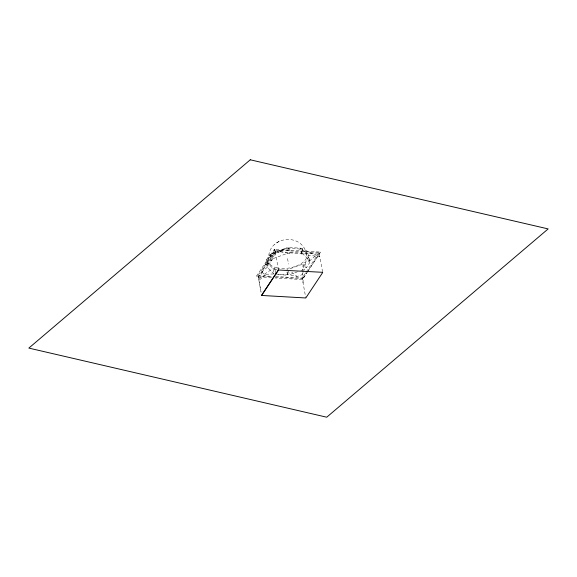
<?xml version="1.0" encoding="UTF-8"?>
<svg xmlns="http://www.w3.org/2000/svg" width="577" height="577" viewBox="0 0 577 577"><rect width="100%" height="100%" fill="white"/><g stroke="black" fill="none" stroke-linecap="round" stroke-linejoin="round"><path stroke-width="0.43" stroke-dasharray="2.88 2.16" d="M303.076 282.896L303.098 273.938M275.792 274.046L289.272 274.811L297.126 276.52L302.29 274.623L302.435 272.849M302.507 271.955L303.134 263.963L304.238 262.297L305.348 262.362L308.753 257.234L307.642 257.169L308.616 262.564L309.719 262.629L308.753 257.234M288.868 247.483L289.546 253.325L287.757 253.216L272.928 258.669L274.739 253.411L279.903 251.514L286.783 247.821L288.572 247.922L288.868 247.483L300.891 248.168L301.569 254.01L312.828 253.707L319.802 256.513L308.832 255.38L302.06 248.694L300.595 248.615L301.569 254.01M302.29 274.623L303.069 272.366M303.329 271.616L305.211 267.692L304.238 262.297M262.384 271.608L258.9 280.372L265.586 274.775M307.757 271.313L302.471 279.535L275.099 277.97M274.003 273.938L267.23 267.252L266.264 261.857L273.029 268.543L274.003 273.938L264.201 274.327L261.843 271.998L267.483 260.011L266.379 259.946L267.346 265.348L268.456 265.413L267.483 260.011M275.698 276.534L302.204 278.049L302.846 278.705L302.471 279.535L306.942 272.798M307.44 272.048L320.523 252.077L274.291 249.43L275.186 251.558L258.308 277.032L261.035 292.15L258.027 275.525L274.919 250.072L319.095 252.596L322.644 272.308M266.379 259.946L269.784 254.818L270.887 254.883L271.962 253.274L286.783 247.821L287.757 253.216L279.903 251.514M271.565 277.768L258.294 277.01L256.592 276.044L274.277 249.408L274.919 250.072L278.503 270.007M267.346 265.348L270.75 260.22L269.784 254.818M272.971 258.611L267.23 267.252L261.843 271.998M275.496 274.486L274.818 268.644L273.029 268.543L264.201 274.327M300.595 248.615L300.891 248.168M278.071 274.63L287.519 275.171L286.978 270.101M307.642 257.169L308.832 255.38L309.799 260.782L308.616 262.564M305.211 267.692L306.315 267.757L309.719 262.629M305.68 272.806L302.204 278.049L305.745 297.761M306.178 272.063L319.095 252.596M308.248 270.57L320.523 252.077M306.618 254.291C302.052 231.247 265.99 236.635 268.832 260.039M315.186 256.037L309.799 260.782L303.033 254.089L302.06 248.694L312.828 253.707M279.181 241.236L274.739 244.266M280.314 251.399L275.626 253.988L274.082 253.685M297.516 271.781L289.272 274.811L288.442 270.187M300.805 270.577L304.101 269.365L303.134 263.963L288.305 269.416L286.841 269.336M274.739 253.411L271.962 253.274L272.928 258.669M275.186 251.558L319.362 254.082M289.834 252.877L301.865 253.57M270.75 260.22L271.861 260.277L270.887 254.883M274.522 269.084L277.104 269.235M258.027 275.525L272.164 276.333M256.592 276.044L271.731 276.91M275.287 277.111L302.824 278.691M291.695 272.149L297.126 276.52M274.277 249.408L275.207 251.579M287.548 258.619L288.558 264.057M305.348 262.362L306.315 267.757M288.572 247.922L289.546 253.325M286.964 272.084L287.519 275.171M274.818 268.644L275.51 272.503M270.772 255.063L271.745 260.458M276.751 267.865A19.293 9.65 -10.2 0 0 306.798 256.815A19.293 9.65 -10.2 0 0 279.895 250.606A19.293 9.65 -10.2 0 0 276.751 267.865"/><path stroke-width="0.87" d="M261.59 295.251L278.482 269.805M322.68 272.532L305.788 297.977L261.612 295.453L278.503 270.007L322.644 272.308M250.267 159.793L28.85 348.09L326.726 417.207L548.15 228.91L250.267 159.793"/></g></svg>
